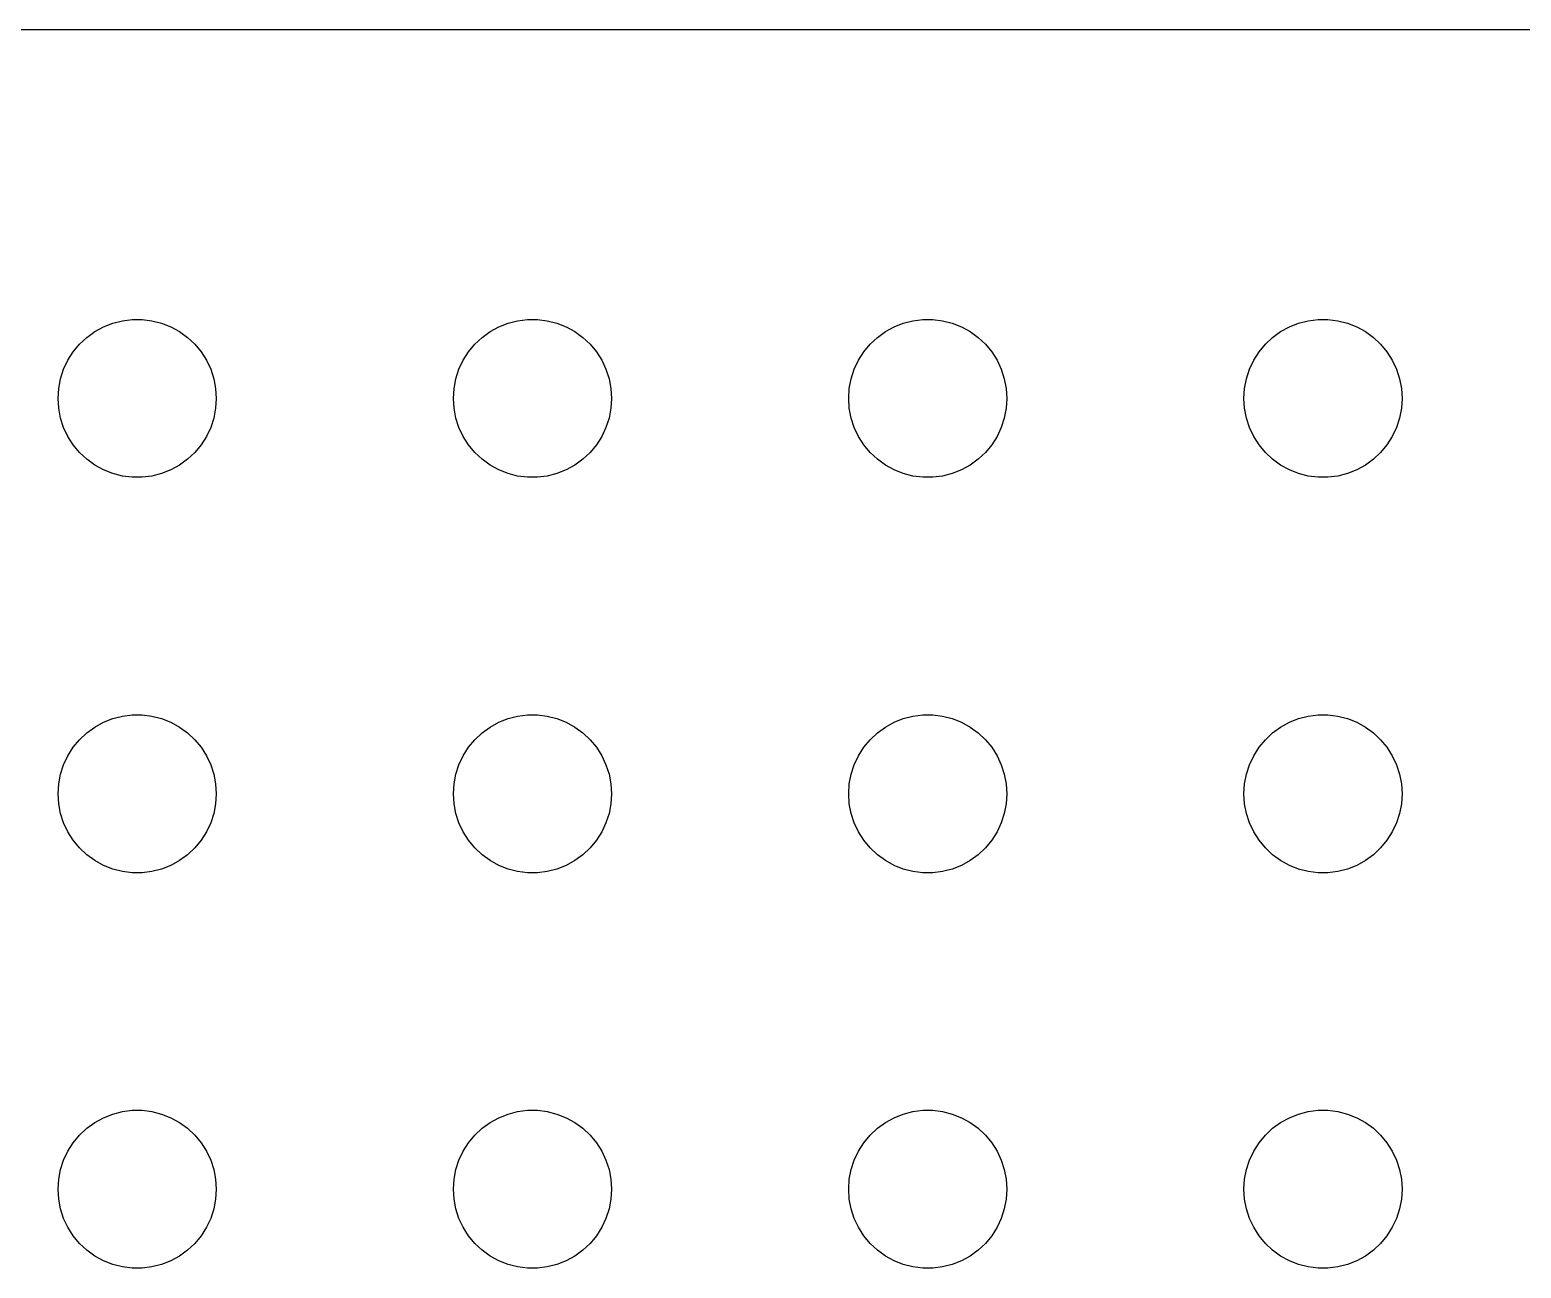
# Model space of a CAD drawing. Header units: metres. Extents: x -112 to 112, y -104 to 104.
# Drawn here: x -32.04 to -3.74, y 81 to 104.49 of the extents above; entities that cross this region are included whole.
import ezdxf

# ---------------------------------------------------------------- set-up
doc = ezdxf.new("R2010")
doc.units = ezdxf.units.M

msp = doc.modelspace()

# ---------------------------------------------------------------- linework, layer by layer
for p, q in [((107.314, 104.49), (-107.314, 104.49)), ((-30.9561, 98.6558), (-30.8037, 98.7665)), ((-30.8037, 98.7665), (-30.6387, 98.8572)), ((-30.6387, 98.8572), (-30.4635, 98.9266)), ((-30.4635, 98.9266), (-30.2811, 98.9734)), ((-30.2811, 98.9734), (-30.0942, 98.997)), ((-30.0942, 98.997), (-29.9058, 98.997)), ((-29.9058, 98.997), (-29.7189, 98.9734)), ((-29.7189, 98.9734), (-29.5365, 98.9266)), ((-29.5365, 98.9266), (-29.3613, 98.8572)), ((-29.3613, 98.8572), (-29.1963, 98.7665)), ((-29.1963, 98.7665), (-29.0439, 98.6558)), ((-23.4561, 98.6558), (-23.3037, 98.7665)), ((-23.3037, 98.7665), (-23.1387, 98.8572)), ((-23.1387, 98.8572), (-22.9635, 98.9266)), ((-22.9635, 98.9266), (-22.7811, 98.9734)), ((-22.7811, 98.9734), (-22.5942, 98.997)), ((-22.5942, 98.997), (-22.4058, 98.997)), ((-22.4058, 98.997), (-22.2189, 98.9734)), ((-22.2189, 98.9734), (-22.0365, 98.9266)), ((-22.0365, 98.9266), (-21.8613, 98.8572)), ((-21.8613, 98.8572), (-21.6963, 98.7665)), ((-21.6963, 98.7665), (-21.5439, 98.6558)), ((-15.9561, 98.6558), (-15.8037, 98.7665)), ((-15.8037, 98.7665), (-15.6387, 98.8572)), ((-15.6387, 98.8572), (-15.4635, 98.9266)), ((-15.4635, 98.9266), (-15.2811, 98.9734)), ((-15.2811, 98.9734), (-15.0942, 98.997)), ((-15.0942, 98.997), (-14.9058, 98.997)), ((-14.9058, 98.997), (-14.7189, 98.9734)), ((-14.7189, 98.9734), (-14.5365, 98.9266)), ((-14.5365, 98.9266), (-14.3613, 98.8572)), ((-14.3613, 98.8572), (-14.1963, 98.7665)), ((-14.1963, 98.7665), (-14.0439, 98.6558)), ((-8.45613, 98.6558), (-8.30373, 98.7665)), ((-8.30373, 98.7665), (-8.13866, 98.8572)), ((-8.13866, 98.8572), (-7.96352, 98.9266)), ((-7.96352, 98.9266), (-7.78107, 98.9734)), ((-7.78107, 98.9734), (-7.59418, 98.997)), ((-7.59418, 98.997), (-7.40581, 98.997)), ((-7.40581, 98.997), (-7.21892, 98.9734)), ((-7.21892, 98.9734), (-7.03647, 98.9266)), ((-7.03647, 98.9266), (-6.86133, 98.8572)), ((-6.86133, 98.8572), (-6.69626, 98.7665)), ((-6.69626, 98.7665), (-6.54385, 98.6558)), ((-31.2135, 98.3817), (-31.0934, 98.5268)), ((-31.0934, 98.5268), (-30.9561, 98.6558)), ((-29.0439, 98.6558), (-28.9065, 98.5268)), ((-28.9065, 98.5268), (-28.7865, 98.3817)), ((-23.7135, 98.3817), (-23.5934, 98.5268)), ((-23.5934, 98.5268), (-23.4561, 98.6558)), ((-21.5439, 98.6558), (-21.4065, 98.5268)), ((-21.4065, 98.5268), (-21.2865, 98.3817)), ((-16.2135, 98.3817), (-16.0934, 98.5268)), ((-16.0934, 98.5268), (-15.9561, 98.6558)), ((-14.0439, 98.6558), (-13.9065, 98.5268)), ((-13.9065, 98.5268), (-13.7865, 98.3817)), ((-8.71352, 98.3817), (-8.59344, 98.5268)), ((-8.59344, 98.5268), (-8.45613, 98.6558)), ((-6.54385, 98.6558), (-6.40654, 98.5268)), ((-6.40654, 98.5268), (-6.28647, 98.3817)), ((-31.3947, 98.0522), (-31.3145, 98.2226)), ((-31.3145, 98.2226), (-31.2135, 98.3817)), ((-28.7865, 98.3817), (-28.6855, 98.2226)), ((-28.6855, 98.2226), (-28.6053, 98.0522)), ((-23.8947, 98.0522), (-23.8145, 98.2226)), ((-23.8145, 98.2226), (-23.7135, 98.3817)), ((-21.2865, 98.3817), (-21.1855, 98.2226)), ((-21.1855, 98.2226), (-21.1053, 98.0522)), ((-16.3947, 98.0522), (-16.3145, 98.2226)), ((-16.3145, 98.2226), (-16.2135, 98.3817)), ((-13.7865, 98.3817), (-13.6855, 98.2226)), ((-13.6855, 98.2226), (-13.6053, 98.0522)), ((-8.89465, 98.0522), (-8.81445, 98.2226)), ((-8.81445, 98.2226), (-8.71352, 98.3817)), ((-6.28647, 98.3817), (-6.18553, 98.2226)), ((-6.18553, 98.2226), (-6.10533, 98.0522)), ((-31.4529, 97.873), (-31.3947, 98.0522)), ((-28.6053, 98.0522), (-28.5471, 97.873)), ((-23.9529, 97.873), (-23.8947, 98.0522)), ((-21.1053, 98.0522), (-21.0471, 97.873)), ((-16.4529, 97.873), (-16.3947, 98.0522)), ((-13.6053, 98.0522), (-13.5471, 97.873)), ((-8.95287, 97.873), (-8.89465, 98.0522)), ((-6.10533, 98.0522), (-6.04712, 97.873)), ((-31.5, 97.5), (-31.4882, 97.688)), ((-31.4882, 97.688), (-31.4529, 97.873)), ((-28.5471, 97.873), (-28.5118, 97.688)), ((-28.5118, 97.688), (-28.5, 97.5)), ((-24, 97.5), (-23.9882, 97.688)), ((-23.9882, 97.688), (-23.9529, 97.873)), ((-21.0471, 97.873), (-21.0118, 97.688)), ((-21.0118, 97.688), (-21, 97.5)), ((-16.5, 97.5), (-16.4882, 97.688)), ((-16.4882, 97.688), (-16.4529, 97.873)), ((-13.5471, 97.873), (-13.5118, 97.688)), ((-13.5118, 97.688), (-13.5, 97.5)), ((-9, 97.5), (-8.98816, 97.688)), ((-8.98816, 97.688), (-8.95287, 97.873)), ((-6.04712, 97.873), (-6.01183, 97.688)), ((-6.01183, 97.688), (-6, 97.5)), ((-31.4882, 97.312), (-31.5, 97.5)), ((-28.5, 97.5), (-28.5118, 97.312)), ((-23.9882, 97.312), (-24, 97.5)), ((-21, 97.5), (-21.0118, 97.312)), ((-16.4882, 97.312), (-16.5, 97.5)), ((-13.5, 97.5), (-13.5118, 97.312)), ((-8.98816, 97.312), (-9, 97.5)), ((-6, 97.5), (-6.01183, 97.312)), ((-31.4529, 97.127), (-31.4882, 97.312)), ((-31.3947, 96.9478), (-31.4529, 97.127)), ((-28.5471, 97.127), (-28.6053, 96.9478)), ((-28.5118, 97.312), (-28.5471, 97.127)), ((-23.9529, 97.127), (-23.9882, 97.312)), ((-23.8947, 96.9478), (-23.9529, 97.127)), ((-21.0471, 97.127), (-21.1053, 96.9478)), ((-21.0118, 97.312), (-21.0471, 97.127)), ((-16.4529, 97.127), (-16.4882, 97.312)), ((-16.3947, 96.9478), (-16.4529, 97.127)), ((-13.5471, 97.127), (-13.6053, 96.9478)), ((-13.5118, 97.312), (-13.5471, 97.127)), ((-8.95287, 97.127), (-8.98816, 97.312)), ((-8.89465, 96.9478), (-8.95287, 97.127)), ((-6.04712, 97.127), (-6.10533, 96.9478)), ((-6.01183, 97.312), (-6.04712, 97.127)), ((-31.3145, 96.7774), (-31.3947, 96.9478)), ((-31.2135, 96.6183), (-31.3145, 96.7774)), ((-28.6855, 96.7774), (-28.7865, 96.6183)), ((-28.6053, 96.9478), (-28.6855, 96.7774)), ((-23.8145, 96.7774), (-23.8947, 96.9478)), ((-23.7135, 96.6183), (-23.8145, 96.7774)), ((-21.1855, 96.7774), (-21.2865, 96.6183)), ((-21.1053, 96.9478), (-21.1855, 96.7774)), ((-16.3145, 96.7774), (-16.3947, 96.9478)), ((-16.2135, 96.6183), (-16.3145, 96.7774)), ((-13.6855, 96.7774), (-13.7865, 96.6183)), ((-13.6053, 96.9478), (-13.6855, 96.7774)), ((-8.81445, 96.7774), (-8.89465, 96.9478)), ((-8.71352, 96.6183), (-8.81445, 96.7774)), ((-6.18553, 96.7774), (-6.28647, 96.6183)), ((-6.10533, 96.9478), (-6.18553, 96.7774)), ((-31.0934, 96.4732), (-31.2135, 96.6183)), ((-28.7865, 96.6183), (-28.9065, 96.4732)), ((-23.5934, 96.4732), (-23.7135, 96.6183)), ((-21.2865, 96.6183), (-21.4065, 96.4732)), ((-16.0934, 96.4732), (-16.2135, 96.6183)), ((-13.7865, 96.6183), (-13.9065, 96.4732)), ((-8.59344, 96.4732), (-8.71352, 96.6183)), ((-6.28647, 96.6183), (-6.40654, 96.4732)), ((-30.9561, 96.3442), (-31.0934, 96.4732)), ((-30.8037, 96.2335), (-30.9561, 96.3442)), ((-30.6387, 96.1428), (-30.8037, 96.2335)), ((-29.1963, 96.2335), (-29.3613, 96.1428)), ((-29.0439, 96.3442), (-29.1963, 96.2335)), ((-28.9065, 96.4732), (-29.0439, 96.3442)), ((-23.4561, 96.3442), (-23.5934, 96.4732)), ((-23.3037, 96.2335), (-23.4561, 96.3442)), ((-23.1387, 96.1428), (-23.3037, 96.2335)), ((-21.6963, 96.2335), (-21.8613, 96.1428)), ((-21.5439, 96.3442), (-21.6963, 96.2335)), ((-21.4065, 96.4732), (-21.5439, 96.3442)), ((-15.9561, 96.3442), (-16.0934, 96.4732)), ((-15.8037, 96.2335), (-15.9561, 96.3442)), ((-15.6387, 96.1428), (-15.8037, 96.2335)), ((-14.1963, 96.2335), (-14.3613, 96.1428)), ((-14.0439, 96.3442), (-14.1963, 96.2335)), ((-13.9065, 96.4732), (-14.0439, 96.3442)), ((-8.45613, 96.3442), (-8.59344, 96.4732)), ((-8.30373, 96.2335), (-8.45613, 96.3442)), ((-8.13866, 96.1428), (-8.30373, 96.2335)), ((-6.69626, 96.2335), (-6.86133, 96.1428)), ((-6.54385, 96.3442), (-6.69626, 96.2335)), ((-6.40654, 96.4732), (-6.54385, 96.3442)), ((-30.4635, 96.0734), (-30.6387, 96.1428)), ((-30.2811, 96.0266), (-30.4635, 96.0734)), ((-30.0942, 96.003), (-30.2811, 96.0266)), ((-29.9058, 96.003), (-30.0942, 96.003)), ((-29.7189, 96.0266), (-29.9058, 96.003)), ((-29.5365, 96.0734), (-29.7189, 96.0266)), ((-29.3613, 96.1428), (-29.5365, 96.0734)), ((-22.9635, 96.0734), (-23.1387, 96.1428)), ((-22.7811, 96.0266), (-22.9635, 96.0734)), ((-22.5942, 96.003), (-22.7811, 96.0266)), ((-22.4058, 96.003), (-22.5942, 96.003)), ((-22.2189, 96.0266), (-22.4058, 96.003)), ((-22.0365, 96.0734), (-22.2189, 96.0266)), ((-21.8613, 96.1428), (-22.0365, 96.0734)), ((-15.4635, 96.0734), (-15.6387, 96.1428)), ((-15.2811, 96.0266), (-15.4635, 96.0734)), ((-15.0942, 96.003), (-15.2811, 96.0266)), ((-14.9058, 96.003), (-15.0942, 96.003)), ((-14.7189, 96.0266), (-14.9058, 96.003)), ((-14.5365, 96.0734), (-14.7189, 96.0266)), ((-14.3613, 96.1428), (-14.5365, 96.0734)), ((-7.96352, 96.0734), (-8.13866, 96.1428)), ((-7.78107, 96.0266), (-7.96352, 96.0734)), ((-7.59418, 96.003), (-7.78107, 96.0266)), ((-7.40581, 96.003), (-7.59418, 96.003)), ((-7.21892, 96.0266), (-7.40581, 96.003)), ((-7.03647, 96.0734), (-7.21892, 96.0266)), ((-6.86133, 96.1428), (-7.03647, 96.0734)), ((-30.6387, 91.3572), (-30.4635, 91.4266)), ((-30.4635, 91.4266), (-30.2811, 91.4734)), ((-30.2811, 91.4734), (-30.0942, 91.497)), ((-30.0942, 91.497), (-29.9058, 91.497)), ((-29.9058, 91.497), (-29.7189, 91.4734)), ((-29.7189, 91.4734), (-29.5365, 91.4266)), ((-29.5365, 91.4266), (-29.3613, 91.3572)), ((-23.1387, 91.3572), (-22.9635, 91.4266)), ((-22.9635, 91.4266), (-22.7811, 91.4734)), ((-22.7811, 91.4734), (-22.5942, 91.497)), ((-22.5942, 91.497), (-22.4058, 91.497)), ((-22.4058, 91.497), (-22.2189, 91.4734)), ((-22.2189, 91.4734), (-22.0365, 91.4266)), ((-22.0365, 91.4266), (-21.8613, 91.3572)), ((-15.6387, 91.3572), (-15.4635, 91.4266)), ((-15.4635, 91.4266), (-15.2811, 91.4734)), ((-15.2811, 91.4734), (-15.0942, 91.497)), ((-15.0942, 91.497), (-14.9058, 91.497)), ((-14.9058, 91.497), (-14.7189, 91.4734)), ((-14.7189, 91.4734), (-14.5365, 91.4266)), ((-14.5365, 91.4266), (-14.3613, 91.3572)), ((-8.13866, 91.3572), (-7.96352, 91.4266)), ((-7.96352, 91.4266), (-7.78107, 91.4734)), ((-7.78107, 91.4734), (-7.59418, 91.497)), ((-7.59418, 91.497), (-7.40581, 91.497)), ((-7.40581, 91.497), (-7.21892, 91.4734)), ((-7.21892, 91.4734), (-7.03647, 91.4266)), ((-7.03647, 91.4266), (-6.86133, 91.3572)), ((-31.0934, 91.0268), (-30.9561, 91.1558)), ((-30.9561, 91.1558), (-30.8037, 91.2665)), ((-30.8037, 91.2665), (-30.6387, 91.3572)), ((-29.3613, 91.3572), (-29.1963, 91.2665)), ((-29.1963, 91.2665), (-29.0439, 91.1558)), ((-29.0439, 91.1558), (-28.9065, 91.0268)), ((-23.5934, 91.0268), (-23.4561, 91.1558)), ((-23.4561, 91.1558), (-23.3037, 91.2665)), ((-23.3037, 91.2665), (-23.1387, 91.3572)), ((-21.8613, 91.3572), (-21.6963, 91.2665)), ((-21.6963, 91.2665), (-21.5439, 91.1558)), ((-21.5439, 91.1558), (-21.4065, 91.0268)), ((-16.0934, 91.0268), (-15.9561, 91.1558)), ((-15.9561, 91.1558), (-15.8037, 91.2665)), ((-15.8037, 91.2665), (-15.6387, 91.3572)), ((-14.3613, 91.3572), (-14.1963, 91.2665)), ((-14.1963, 91.2665), (-14.0439, 91.1558)), ((-14.0439, 91.1558), (-13.9065, 91.0268)), ((-8.59344, 91.0268), (-8.45613, 91.1558)), ((-8.45613, 91.1558), (-8.30373, 91.2665)), ((-8.30373, 91.2665), (-8.13866, 91.3572)), ((-6.86133, 91.3572), (-6.69626, 91.2665)), ((-6.69626, 91.2665), (-6.54385, 91.1558)), ((-6.54385, 91.1558), (-6.40654, 91.0268)), ((-31.3145, 90.7226), (-31.2135, 90.8817)), ((-31.2135, 90.8817), (-31.0934, 91.0268)), ((-28.9065, 91.0268), (-28.7865, 90.8817)), ((-28.7865, 90.8817), (-28.6855, 90.7226)), ((-23.8145, 90.7226), (-23.7135, 90.8817)), ((-23.7135, 90.8817), (-23.5934, 91.0268)), ((-21.4065, 91.0268), (-21.2865, 90.8817)), ((-21.2865, 90.8817), (-21.1855, 90.7226)), ((-16.3145, 90.7226), (-16.2135, 90.8817)), ((-16.2135, 90.8817), (-16.0934, 91.0268)), ((-13.9065, 91.0268), (-13.7865, 90.8817)), ((-13.7865, 90.8817), (-13.6855, 90.7226)), ((-8.81445, 90.7226), (-8.71352, 90.8817)), ((-8.71352, 90.8817), (-8.59344, 91.0268)), ((-6.40654, 91.0268), (-6.28647, 90.8817)), ((-6.28647, 90.8817), (-6.18553, 90.7226)), ((-31.4529, 90.373), (-31.3947, 90.5522)), ((-31.3947, 90.5522), (-31.3145, 90.7226)), ((-28.6855, 90.7226), (-28.6053, 90.5522)), ((-28.6053, 90.5522), (-28.5471, 90.373)), ((-23.9529, 90.373), (-23.8947, 90.5522)), ((-23.8947, 90.5522), (-23.8145, 90.7226)), ((-21.1855, 90.7226), (-21.1053, 90.5522)), ((-21.1053, 90.5522), (-21.0471, 90.373)), ((-16.4529, 90.373), (-16.3947, 90.5522)), ((-16.3947, 90.5522), (-16.3145, 90.7226)), ((-13.6855, 90.7226), (-13.6053, 90.5522)), ((-13.6053, 90.5522), (-13.5471, 90.373)), ((-8.95287, 90.373), (-8.89465, 90.5522)), ((-8.89465, 90.5522), (-8.81445, 90.7226)), ((-6.18553, 90.7226), (-6.10533, 90.5522)), ((-6.10533, 90.5522), (-6.04712, 90.373)), ((-31.4882, 90.188), (-31.4529, 90.373)), ((-28.5471, 90.373), (-28.5118, 90.188)), ((-23.9882, 90.188), (-23.9529, 90.373)), ((-21.0471, 90.373), (-21.0118, 90.188)), ((-16.4882, 90.188), (-16.4529, 90.373)), ((-13.5471, 90.373), (-13.5118, 90.188)), ((-8.98816, 90.188), (-8.95287, 90.373)), ((-6.04712, 90.373), (-6.01183, 90.188)), ((-31.5, 90), (-31.4882, 90.188)), ((-31.4882, 89.812), (-31.5, 90)), ((-28.5118, 90.188), (-28.5, 90)), ((-28.5, 90), (-28.5118, 89.812)), ((-24, 90), (-23.9882, 90.188)), ((-23.9882, 89.812), (-24, 90)), ((-21.0118, 90.188), (-21, 90)), ((-21, 90), (-21.0118, 89.812)), ((-16.5, 90), (-16.4882, 90.188)), ((-16.4882, 89.812), (-16.5, 90)), ((-13.5118, 90.188), (-13.5, 90)), ((-13.5, 90), (-13.5118, 89.812)), ((-9, 90), (-8.98816, 90.188)), ((-8.98816, 89.812), (-9, 90)), ((-6.01183, 90.188), (-6, 90)), ((-6, 90), (-6.01183, 89.812)), ((-31.4529, 89.627), (-31.4882, 89.812)), ((-28.5118, 89.812), (-28.5471, 89.627)), ((-23.9529, 89.627), (-23.9882, 89.812)), ((-21.0118, 89.812), (-21.0471, 89.627)), ((-16.4529, 89.627), (-16.4882, 89.812)), ((-13.5118, 89.812), (-13.5471, 89.627)), ((-8.95287, 89.627), (-8.98816, 89.812)), ((-6.01183, 89.812), (-6.04712, 89.627)), ((-31.3947, 89.4478), (-31.4529, 89.627)), ((-31.3145, 89.2774), (-31.3947, 89.4478)), ((-28.6053, 89.4478), (-28.6855, 89.2774)), ((-28.5471, 89.627), (-28.6053, 89.4478)), ((-23.8947, 89.4478), (-23.9529, 89.627)), ((-23.8145, 89.2774), (-23.8947, 89.4478)), ((-21.1053, 89.4478), (-21.1855, 89.2774)), ((-21.0471, 89.627), (-21.1053, 89.4478)), ((-16.3947, 89.4478), (-16.4529, 89.627)), ((-16.3145, 89.2774), (-16.3947, 89.4478)), ((-13.6053, 89.4478), (-13.6855, 89.2774)), ((-13.5471, 89.627), (-13.6053, 89.4478)), ((-8.89465, 89.4478), (-8.95287, 89.627)), ((-8.81445, 89.2774), (-8.89465, 89.4478)), ((-6.10533, 89.4478), (-6.18553, 89.2774)), ((-6.04712, 89.627), (-6.10533, 89.4478)), ((-31.2135, 89.1183), (-31.3145, 89.2774)), ((-28.6855, 89.2774), (-28.7865, 89.1183)), ((-23.7135, 89.1183), (-23.8145, 89.2774)), ((-21.1855, 89.2774), (-21.2865, 89.1183)), ((-16.2135, 89.1183), (-16.3145, 89.2774)), ((-13.6855, 89.2774), (-13.7865, 89.1183)), ((-8.71352, 89.1183), (-8.81445, 89.2774)), ((-6.18553, 89.2774), (-6.28647, 89.1183)), ((-31.0934, 88.9732), (-31.2135, 89.1183)), ((-30.9561, 88.8442), (-31.0934, 88.9732)), ((-28.9065, 88.9732), (-29.0439, 88.8442)), ((-28.7865, 89.1183), (-28.9065, 88.9732)), ((-23.5934, 88.9732), (-23.7135, 89.1183)), ((-23.4561, 88.8442), (-23.5934, 88.9732)), ((-21.4065, 88.9732), (-21.5439, 88.8442)), ((-21.2865, 89.1183), (-21.4065, 88.9732)), ((-16.0934, 88.9732), (-16.2135, 89.1183)), ((-15.9561, 88.8442), (-16.0934, 88.9732)), ((-13.9065, 88.9732), (-14.0439, 88.8442)), ((-13.7865, 89.1183), (-13.9065, 88.9732)), ((-8.59344, 88.9732), (-8.71352, 89.1183)), ((-8.45613, 88.8442), (-8.59344, 88.9732)), ((-6.40654, 88.9732), (-6.54385, 88.8442)), ((-6.28647, 89.1183), (-6.40654, 88.9732)), ((-30.8037, 88.7335), (-30.9561, 88.8442)), ((-30.6387, 88.6428), (-30.8037, 88.7335)), ((-30.4635, 88.5734), (-30.6387, 88.6428)), ((-30.2811, 88.5266), (-30.4635, 88.5734)), ((-29.5365, 88.5734), (-29.7189, 88.5266)), ((-29.3613, 88.6428), (-29.5365, 88.5734)), ((-29.1963, 88.7335), (-29.3613, 88.6428)), ((-29.0439, 88.8442), (-29.1963, 88.7335)), ((-23.3037, 88.7335), (-23.4561, 88.8442)), ((-23.1387, 88.6428), (-23.3037, 88.7335)), ((-22.9635, 88.5734), (-23.1387, 88.6428)), ((-22.7811, 88.5266), (-22.9635, 88.5734)), ((-22.0365, 88.5734), (-22.2189, 88.5266)), ((-21.8613, 88.6428), (-22.0365, 88.5734)), ((-21.6963, 88.7335), (-21.8613, 88.6428)), ((-21.5439, 88.8442), (-21.6963, 88.7335)), ((-15.8037, 88.7335), (-15.9561, 88.8442)), ((-15.6387, 88.6428), (-15.8037, 88.7335)), ((-15.4635, 88.5734), (-15.6387, 88.6428)), ((-15.2811, 88.5266), (-15.4635, 88.5734)), ((-14.5365, 88.5734), (-14.7189, 88.5266)), ((-14.3613, 88.6428), (-14.5365, 88.5734)), ((-14.1963, 88.7335), (-14.3613, 88.6428)), ((-14.0439, 88.8442), (-14.1963, 88.7335)), ((-8.30373, 88.7335), (-8.45613, 88.8442)), ((-8.13866, 88.6428), (-8.30373, 88.7335)), ((-7.96352, 88.5734), (-8.13866, 88.6428)), ((-7.78107, 88.5266), (-7.96352, 88.5734)), ((-7.03647, 88.5734), (-7.21892, 88.5266)), ((-6.86133, 88.6428), (-7.03647, 88.5734)), ((-6.69626, 88.7335), (-6.86133, 88.6428)), ((-6.54385, 88.8442), (-6.69626, 88.7335)), ((-30.0942, 88.503), (-30.2811, 88.5266)), ((-29.9058, 88.503), (-30.0942, 88.503)), ((-29.7189, 88.5266), (-29.9058, 88.503)), ((-22.5942, 88.503), (-22.7811, 88.5266)), ((-22.4058, 88.503), (-22.5942, 88.503)), ((-22.2189, 88.5266), (-22.4058, 88.503)), ((-15.0942, 88.503), (-15.2811, 88.5266)), ((-14.9058, 88.503), (-15.0942, 88.503)), ((-14.7189, 88.5266), (-14.9058, 88.503)), ((-7.59418, 88.503), (-7.78107, 88.5266)), ((-7.40581, 88.503), (-7.59418, 88.503)), ((-7.21892, 88.5266), (-7.40581, 88.503)), ((-30.9561, 83.6558), (-30.8037, 83.7665)), ((-30.8037, 83.7665), (-30.6387, 83.8572)), ((-30.6387, 83.8572), (-30.4635, 83.9266)), ((-30.4635, 83.9266), (-30.2811, 83.9734)), ((-30.2811, 83.9734), (-30.0942, 83.997)), ((-30.0942, 83.997), (-29.9058, 83.997)), ((-29.9058, 83.997), (-29.7189, 83.9734)), ((-29.7189, 83.9734), (-29.5365, 83.9266)), ((-29.5365, 83.9266), (-29.3613, 83.8572)), ((-29.3613, 83.8572), (-29.1963, 83.7665)), ((-29.1963, 83.7665), (-29.0439, 83.6558)), ((-23.4561, 83.6558), (-23.3037, 83.7665)), ((-23.3037, 83.7665), (-23.1387, 83.8572)), ((-23.1387, 83.8572), (-22.9635, 83.9266)), ((-22.9635, 83.9266), (-22.7811, 83.9734)), ((-22.7811, 83.9734), (-22.5942, 83.997)), ((-22.5942, 83.997), (-22.4058, 83.997)), ((-22.4058, 83.997), (-22.2189, 83.9734)), ((-22.2189, 83.9734), (-22.0365, 83.9266)), ((-22.0365, 83.9266), (-21.8613, 83.8572)), ((-21.8613, 83.8572), (-21.6963, 83.7665)), ((-21.6963, 83.7665), (-21.5439, 83.6558)), ((-15.9561, 83.6558), (-15.8037, 83.7665)), ((-15.8037, 83.7665), (-15.6387, 83.8572)), ((-15.6387, 83.8572), (-15.4635, 83.9266)), ((-15.4635, 83.9266), (-15.2811, 83.9734)), ((-15.2811, 83.9734), (-15.0942, 83.997)), ((-15.0942, 83.997), (-14.9058, 83.997)), ((-14.9058, 83.997), (-14.7189, 83.9734)), ((-14.7189, 83.9734), (-14.5365, 83.9266)), ((-14.5365, 83.9266), (-14.3613, 83.8572)), ((-14.3613, 83.8572), (-14.1963, 83.7665)), ((-14.1963, 83.7665), (-14.0439, 83.6558)), ((-8.45613, 83.6558), (-8.30373, 83.7665)), ((-8.30373, 83.7665), (-8.13866, 83.8572)), ((-8.13866, 83.8572), (-7.96352, 83.9266)), ((-7.96352, 83.9266), (-7.78107, 83.9734)), ((-7.78107, 83.9734), (-7.59418, 83.997)), ((-7.59418, 83.997), (-7.40581, 83.997)), ((-7.40581, 83.997), (-7.21892, 83.9734)), ((-7.21892, 83.9734), (-7.03647, 83.9266)), ((-7.03647, 83.9266), (-6.86133, 83.8572)), ((-6.86133, 83.8572), (-6.69626, 83.7665)), ((-6.69626, 83.7665), (-6.54385, 83.6558)), ((-31.2135, 83.3817), (-31.0934, 83.5268)), ((-31.0934, 83.5268), (-30.9561, 83.6558)), ((-29.0439, 83.6558), (-28.9065, 83.5268)), ((-28.9065, 83.5268), (-28.7865, 83.3817)), ((-23.7135, 83.3817), (-23.5934, 83.5268)), ((-23.5934, 83.5268), (-23.4561, 83.6558)), ((-21.5439, 83.6558), (-21.4065, 83.5268)), ((-21.4065, 83.5268), (-21.2865, 83.3817)), ((-16.2135, 83.3817), (-16.0934, 83.5268)), ((-16.0934, 83.5268), (-15.9561, 83.6558)), ((-14.0439, 83.6558), (-13.9065, 83.5268)), ((-13.9065, 83.5268), (-13.7865, 83.3817)), ((-8.71352, 83.3817), (-8.59344, 83.5268)), ((-8.59344, 83.5268), (-8.45613, 83.6558)), ((-6.54385, 83.6558), (-6.40654, 83.5268)), ((-6.40654, 83.5268), (-6.28647, 83.3817)), ((-31.3947, 83.0522), (-31.3145, 83.2226)), ((-31.3145, 83.2226), (-31.2135, 83.3817)), ((-28.7865, 83.3817), (-28.6855, 83.2226)), ((-28.6855, 83.2226), (-28.6053, 83.0522)), ((-23.8947, 83.0522), (-23.8145, 83.2226)), ((-23.8145, 83.2226), (-23.7135, 83.3817)), ((-21.2865, 83.3817), (-21.1855, 83.2226)), ((-21.1855, 83.2226), (-21.1053, 83.0522)), ((-16.3947, 83.0522), (-16.3145, 83.2226)), ((-16.3145, 83.2226), (-16.2135, 83.3817)), ((-13.7865, 83.3817), (-13.6855, 83.2226)), ((-13.6855, 83.2226), (-13.6053, 83.0522)), ((-8.89465, 83.0522), (-8.81445, 83.2226)), ((-8.81445, 83.2226), (-8.71352, 83.3817)), ((-6.28647, 83.3817), (-6.18553, 83.2226)), ((-6.18553, 83.2226), (-6.10533, 83.0522)), ((-31.4529, 82.873), (-31.3947, 83.0522)), ((-28.6053, 83.0522), (-28.5471, 82.873)), ((-23.9529, 82.873), (-23.8947, 83.0522)), ((-21.1053, 83.0522), (-21.0471, 82.873)), ((-16.4529, 82.873), (-16.3947, 83.0522)), ((-13.6053, 83.0522), (-13.5471, 82.873)), ((-8.95287, 82.873), (-8.89465, 83.0522)), ((-6.10533, 83.0522), (-6.04712, 82.873)), ((-31.5, 82.5), (-31.4882, 82.688)), ((-31.4882, 82.688), (-31.4529, 82.873)), ((-28.5471, 82.873), (-28.5118, 82.688)), ((-28.5118, 82.688), (-28.5, 82.5)), ((-24, 82.5), (-23.9882, 82.688)), ((-23.9882, 82.688), (-23.9529, 82.873)), ((-21.0471, 82.873), (-21.0118, 82.688)), ((-21.0118, 82.688), (-21, 82.5)), ((-16.5, 82.5), (-16.4882, 82.688)), ((-16.4882, 82.688), (-16.4529, 82.873)), ((-13.5471, 82.873), (-13.5118, 82.688)), ((-13.5118, 82.688), (-13.5, 82.5)), ((-9, 82.5), (-8.98816, 82.688)), ((-8.98816, 82.688), (-8.95287, 82.873)), ((-6.04712, 82.873), (-6.01183, 82.688)), ((-6.01183, 82.688), (-6, 82.5)), ((-31.4882, 82.312), (-31.5, 82.5)), ((-28.5, 82.5), (-28.5118, 82.312)), ((-23.9882, 82.312), (-24, 82.5)), ((-21, 82.5), (-21.0118, 82.312)), ((-16.4882, 82.312), (-16.5, 82.5)), ((-13.5, 82.5), (-13.5118, 82.312)), ((-8.98816, 82.312), (-9, 82.5)), ((-6, 82.5), (-6.01183, 82.312)), ((-31.4529, 82.127), (-31.4882, 82.312)), ((-31.3947, 81.9478), (-31.4529, 82.127)), ((-28.5471, 82.127), (-28.6053, 81.9478)), ((-28.5118, 82.312), (-28.5471, 82.127)), ((-23.9529, 82.127), (-23.9882, 82.312)), ((-23.8947, 81.9478), (-23.9529, 82.127)), ((-21.0471, 82.127), (-21.1053, 81.9478)), ((-21.0118, 82.312), (-21.0471, 82.127)), ((-16.4529, 82.127), (-16.4882, 82.312)), ((-16.3947, 81.9478), (-16.4529, 82.127)), ((-13.5471, 82.127), (-13.6053, 81.9478)), ((-13.5118, 82.312), (-13.5471, 82.127)), ((-8.95287, 82.127), (-8.98816, 82.312)), ((-8.89465, 81.9478), (-8.95287, 82.127)), ((-6.04712, 82.127), (-6.10533, 81.9478)), ((-6.01183, 82.312), (-6.04712, 82.127)), ((-31.3145, 81.7774), (-31.3947, 81.9478)), ((-28.6053, 81.9478), (-28.6855, 81.7774)), ((-23.8145, 81.7774), (-23.8947, 81.9478)), ((-21.1053, 81.9478), (-21.1855, 81.7774)), ((-16.3145, 81.7774), (-16.3947, 81.9478)), ((-13.6053, 81.9478), (-13.6855, 81.7774)), ((-8.81445, 81.7774), (-8.89465, 81.9478)), ((-6.10533, 81.9478), (-6.18553, 81.7774)), ((-31.2135, 81.6183), (-31.3145, 81.7774)), ((-31.0934, 81.4732), (-31.2135, 81.6183)), ((-28.7865, 81.6183), (-28.9065, 81.4732)), ((-28.6855, 81.7774), (-28.7865, 81.6183)), ((-23.7135, 81.6183), (-23.8145, 81.7774)), ((-23.5934, 81.4732), (-23.7135, 81.6183)), ((-21.2865, 81.6183), (-21.4065, 81.4732)), ((-21.1855, 81.7774), (-21.2865, 81.6183)), ((-16.2135, 81.6183), (-16.3145, 81.7774)), ((-16.0934, 81.4732), (-16.2135, 81.6183)), ((-13.7865, 81.6183), (-13.9065, 81.4732)), ((-13.6855, 81.7774), (-13.7865, 81.6183)), ((-8.71352, 81.6183), (-8.81445, 81.7774)), ((-8.59344, 81.4732), (-8.71352, 81.6183)), ((-6.28647, 81.6183), (-6.40654, 81.4732)), ((-6.18553, 81.7774), (-6.28647, 81.6183)), ((-30.9561, 81.3442), (-31.0934, 81.4732)), ((-30.8037, 81.2335), (-30.9561, 81.3442)), ((-30.6387, 81.1428), (-30.8037, 81.2335)), ((-29.1963, 81.2335), (-29.3613, 81.1428)), ((-29.0439, 81.3442), (-29.1963, 81.2335)), ((-28.9065, 81.4732), (-29.0439, 81.3442)), ((-23.4561, 81.3442), (-23.5934, 81.4732)), ((-23.3037, 81.2335), (-23.4561, 81.3442)), ((-23.1387, 81.1428), (-23.3037, 81.2335)), ((-21.6963, 81.2335), (-21.8613, 81.1428)), ((-21.5439, 81.3442), (-21.6963, 81.2335)), ((-21.4065, 81.4732), (-21.5439, 81.3442)), ((-15.9561, 81.3442), (-16.0934, 81.4732)), ((-15.8037, 81.2335), (-15.9561, 81.3442)), ((-15.6387, 81.1428), (-15.8037, 81.2335)), ((-14.1963, 81.2335), (-14.3613, 81.1428)), ((-14.0439, 81.3442), (-14.1963, 81.2335)), ((-13.9065, 81.4732), (-14.0439, 81.3442)), ((-8.45613, 81.3442), (-8.59344, 81.4732)), ((-8.30373, 81.2335), (-8.45613, 81.3442)), ((-8.13866, 81.1428), (-8.30373, 81.2335)), ((-6.69626, 81.2335), (-6.86133, 81.1428)), ((-6.54385, 81.3442), (-6.69626, 81.2335)), ((-6.40654, 81.4732), (-6.54385, 81.3442)), ((-30.4635, 81.0734), (-30.6387, 81.1428)), ((-30.2811, 81.0266), (-30.4635, 81.0734)), ((-30.0942, 81.003), (-30.2811, 81.0266)), ((-29.9058, 81.003), (-30.0942, 81.003)), ((-29.7189, 81.0266), (-29.9058, 81.003)), ((-29.5365, 81.0734), (-29.7189, 81.0266)), ((-29.3613, 81.1428), (-29.5365, 81.0734)), ((-22.9635, 81.0734), (-23.1387, 81.1428)), ((-22.7811, 81.0266), (-22.9635, 81.0734)), ((-22.5942, 81.003), (-22.7811, 81.0266)), ((-22.4058, 81.003), (-22.5942, 81.003)), ((-22.2189, 81.0266), (-22.4058, 81.003)), ((-22.0365, 81.0734), (-22.2189, 81.0266)), ((-21.8613, 81.1428), (-22.0365, 81.0734)), ((-15.4635, 81.0734), (-15.6387, 81.1428)), ((-15.2811, 81.0266), (-15.4635, 81.0734)), ((-15.0942, 81.003), (-15.2811, 81.0266)), ((-14.9058, 81.003), (-15.0942, 81.003)), ((-14.7189, 81.0266), (-14.9058, 81.003)), ((-14.5365, 81.0734), (-14.7189, 81.0266)), ((-14.3613, 81.1428), (-14.5365, 81.0734)), ((-7.96352, 81.0734), (-8.13866, 81.1428)), ((-7.78107, 81.0266), (-7.96352, 81.0734)), ((-7.59418, 81.003), (-7.78107, 81.0266)), ((-7.40581, 81.003), (-7.59418, 81.003)), ((-7.21892, 81.0266), (-7.40581, 81.003)), ((-7.03647, 81.0734), (-7.21892, 81.0266)), ((-6.86133, 81.1428), (-7.03647, 81.0734))]:
    msp.add_line(p, q)

doc.saveas('drawing.dxf')
